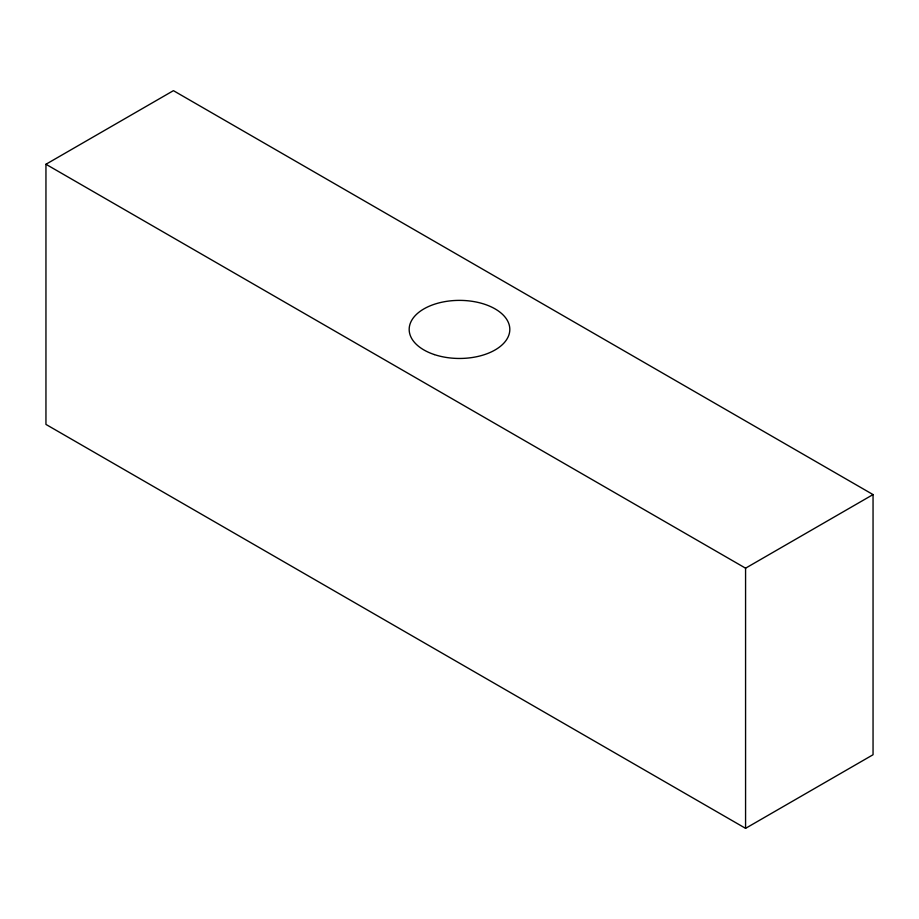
<?xml version="1.0" encoding="UTF-8"?>
<svg xmlns="http://www.w3.org/2000/svg" width="919" height="919" viewBox="0 0 919 919"><rect width="100%" height="100%" fill="white"/><g stroke="black" fill="none" stroke-linecap="round" stroke-linejoin="round"><path stroke-width="1.38" d="M45.95 164.26L173.427 90.659L873.05 494.583L873.05 754.74L745.573 828.341L45.95 424.417L45.95 164.26L745.573 568.183L873.05 494.583M745.573 568.183L745.573 828.341M434.342 354.573A50.315 29.04 0 0 0 509.815 329.416A50.315 29.04 0 0 0 434.342 304.269A50.315 29.04 0 0 0 434.342 354.573"/></g></svg>
